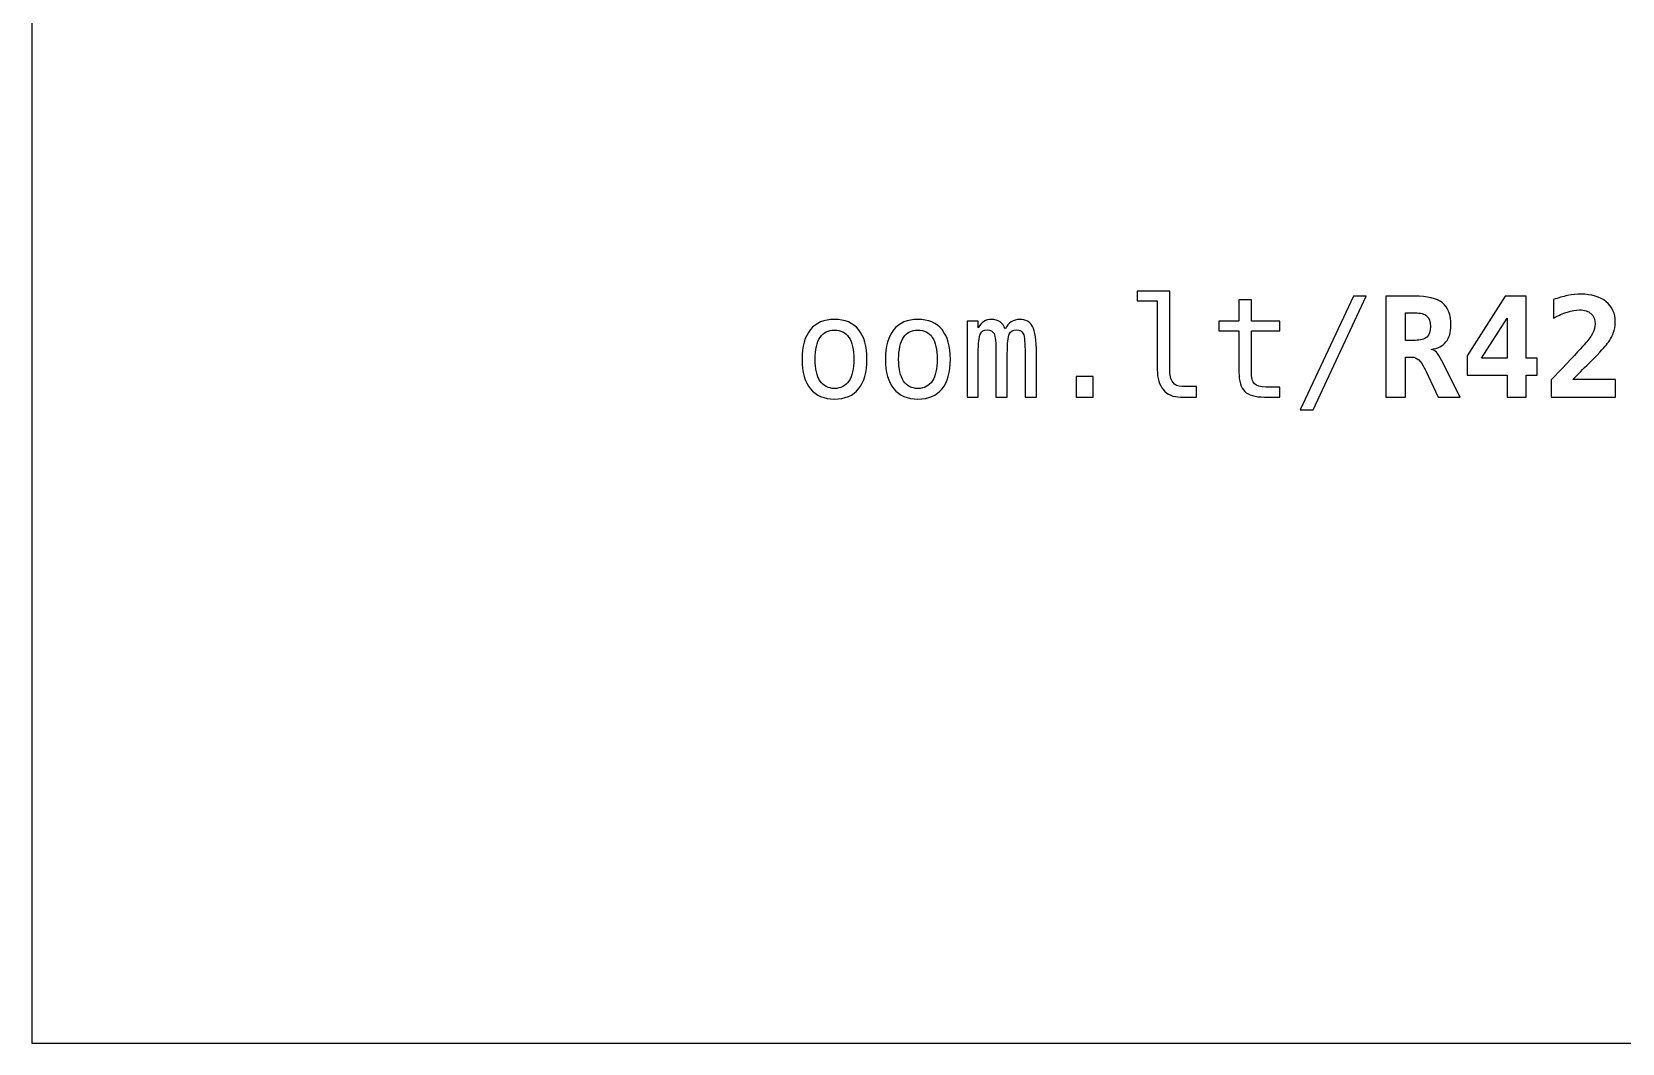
# Model space of a CAD drawing. Extents: x -115 to -95, y -158.5 to -138.5.
# Drawn here: x -115 to -103.52, y -158.5 to -151.2 of the extents above; entities that cross this region are included whole.
import ezdxf

# ---------------------------------------------------------------- set-up
doc = ezdxf.new("R2010")
doc.units = 0
doc.header["$MEASUREMENT"] = 0
doc.layers.add('LAYER_1', color=7, linetype='CONTINUOUS')

msp = doc.modelspace()

# ---------------------------------------------------------------- linework, layer by layer
at = {"layer": 'LAYER_1', "color": 7}
msp.add_lwpolyline([(-115, -158.5), (-95, -158.5), (-95, -138.5), (-115, -138.5), (-115, -158.5)], close=True, dxfattribs=at)
at = {"layer": 'LAYER_1'}
for points, knots in [([(-106.7864, -153.638), (-106.7864, -153.6784), (-106.779, -153.7087), (-106.7642, -153.7292), (-106.7642, -153.7292), (-106.7494, -153.7497), (-106.7275, -153.76), (-106.6985, -153.76), (-106.6985, -153.76), (-106.6985, -153.76), (-106.5935, -153.76), (-106.5935, -153.76), (-106.5935, -153.76), (-106.5935, -153.76), (-106.5935, -153.8362), (-106.5935, -153.8362), (-106.5935, -153.8362), (-106.5935, -153.8362), (-106.7072, -153.8362), (-106.7072, -153.8362), (-106.7072, -153.8362), (-106.761, -153.8362), (-106.8025, -153.8189), (-106.832, -153.7844), (-106.832, -153.7844), (-106.8615, -153.7499), (-106.8762, -153.701), (-106.8762, -153.638), (-106.8762, -153.638), (-106.8762, -153.638), (-106.8762, -153.1413), (-106.8762, -153.1413), (-106.8762, -153.1413), (-106.8762, -153.1413), (-107.0202, -153.1413), (-107.0202, -153.1413), (-107.0202, -153.1413), (-107.0202, -153.1413), (-107.0202, -153.071), (-107.0202, -153.071), (-107.0202, -153.071), (-107.0202, -153.071), (-106.7864, -153.071), (-106.7864, -153.071), (-106.7864, -153.071), (-106.7864, -153.071), (-106.7864, -153.638), (-106.7864, -153.638)], [0, 0, 0, 0, 0.0833333, 0.0833333, 0.0833333, 0.0833333, 0.1666667, 0.1666667, 0.1666667, 0.1666667, 0.25, 0.25, 0.25, 0.25, 0.3333333, 0.3333333, 0.3333333, 0.3333333, 0.4166667, 0.4166667, 0.4166667, 0.4166667, 0.5, 0.5, 0.5, 0.5, 0.5833333, 0.5833333, 0.5833333, 0.5833333, 0.6666667, 0.6666667, 0.6666667, 0.6666667, 0.75, 0.75, 0.75, 0.75, 0.8333333, 0.8333333, 0.8333333, 0.8333333, 0.9166667, 0.9166667, 0.9166667, 0.9166667, 1, 1, 1, 1]), ([(-106.1964, -153.134), (-106.1964, -153.134), (-106.1964, -153.2893), (-106.1964, -153.2893), (-106.1964, -153.2893), (-106.1964, -153.2893), (-105.9922, -153.2893), (-105.9922, -153.2893), (-105.9922, -153.2893), (-105.9922, -153.2893), (-105.9922, -153.3592), (-105.9922, -153.3592), (-105.9922, -153.3592), (-105.9922, -153.3592), (-106.1964, -153.3592), (-106.1964, -153.3592), (-106.1964, -153.3592), (-106.1964, -153.3592), (-106.1964, -153.656), (-106.1964, -153.656), (-106.1964, -153.656), (-106.1964, -153.6964), (-106.1888, -153.7245), (-106.1734, -153.7404), (-106.1734, -153.7404), (-106.1581, -153.7564), (-106.1314, -153.7644), (-106.0934, -153.7644), (-106.0934, -153.7644), (-106.0934, -153.7644), (-105.9922, -153.7644), (-105.9922, -153.7644), (-105.9922, -153.7644), (-105.9922, -153.7644), (-105.9922, -153.8362), (-105.9922, -153.8362), (-105.9922, -153.8362), (-105.9922, -153.8362), (-106.1021, -153.8362), (-106.1021, -153.8362), (-106.1021, -153.8362), (-106.1696, -153.8362), (-106.2171, -153.8227), (-106.2448, -153.7957), (-106.2448, -153.7957), (-106.2724, -153.7687), (-106.2863, -153.722), (-106.2863, -153.656), (-106.2863, -153.656), (-106.2863, -153.656), (-106.2863, -153.3592), (-106.2863, -153.3592), (-106.2863, -153.3592), (-106.2863, -153.3592), (-106.4323, -153.3592), (-106.4323, -153.3592), (-106.4323, -153.3592), (-106.4323, -153.3592), (-106.4323, -153.2893), (-106.4323, -153.2893), (-106.4323, -153.2893), (-106.4323, -153.2893), (-106.2863, -153.2893), (-106.2863, -153.2893), (-106.2863, -153.2893), (-106.2863, -153.2893), (-106.2863, -153.134), (-106.2863, -153.134), (-106.2863, -153.134), (-106.2863, -153.134), (-106.1964, -153.134), (-106.1964, -153.134)], [0, 0, 0, 0, 0.0555556, 0.0555556, 0.0555556, 0.0555556, 0.1111111, 0.1111111, 0.1111111, 0.1111111, 0.1666667, 0.1666667, 0.1666667, 0.1666667, 0.2222222, 0.2222222, 0.2222222, 0.2222222, 0.2777778, 0.2777778, 0.2777778, 0.2777778, 0.3333333, 0.3333333, 0.3333333, 0.3333333, 0.3888889, 0.3888889, 0.3888889, 0.3888889, 0.4444444, 0.4444444, 0.4444444, 0.4444444, 0.5, 0.5, 0.5, 0.5, 0.5555556, 0.5555556, 0.5555556, 0.5555556, 0.6111111, 0.6111111, 0.6111111, 0.6111111, 0.6666667, 0.6666667, 0.6666667, 0.6666667, 0.7222222, 0.7222222, 0.7222222, 0.7222222, 0.7777778, 0.7777778, 0.7777778, 0.7777778, 0.8333333, 0.8333333, 0.8333333, 0.8333333, 0.8888889, 0.8888889, 0.8888889, 0.8888889, 0.9444444, 0.9444444, 0.9444444, 0.9444444, 1, 1, 1, 1]), ([(-105.46, -153.1071), (-105.46, -153.1071), (-105.3671, -153.1071), (-105.3671, -153.1071), (-105.3671, -153.1071), (-105.3671, -153.1071), (-105.751, -153.929), (-105.751, -153.929), (-105.751, -153.929), (-105.751, -153.929), (-105.8444, -153.929), (-105.8444, -153.929), (-105.8444, -153.929), (-105.8444, -153.929), (-105.46, -153.1071), (-105.46, -153.1071)], [0, 0, 0, 0, 0.25, 0.25, 0.25, 0.25, 0.5, 0.5, 0.5, 0.5, 0.75, 0.75, 0.75, 0.75, 1, 1, 1, 1]), ([(-104.8981, -153.492), (-104.8837, -153.4948), (-104.8712, -153.5017), (-104.8607, -153.5123), (-104.8607, -153.5123), (-104.8501, -153.5228), (-104.8372, -153.5435), (-104.8219, -153.574), (-104.8219, -153.574), (-104.8219, -153.574), (-104.6899, -153.8362), (-104.6899, -153.8362), (-104.6899, -153.8362), (-104.6899, -153.8362), (-104.8482, -153.8362), (-104.8482, -153.8362), (-104.8482, -153.8362), (-104.8482, -153.8362), (-104.9361, -153.6522), (-104.9361, -153.6522), (-104.9361, -153.6522), (-104.9387, -153.647), (-104.9422, -153.6398), (-104.9464, -153.6307), (-104.9464, -153.6307), (-104.9721, -153.5757), (-105.0024, -153.5482), (-105.0372, -153.5482), (-105.0372, -153.5482), (-105.0372, -153.5482), (-105.0831, -153.5482), (-105.0831, -153.5482), (-105.0831, -153.5482), (-105.0831, -153.5482), (-105.0831, -153.8362), (-105.0831, -153.8362), (-105.0831, -153.8362), (-105.0831, -153.8362), (-105.2271, -153.8362), (-105.2271, -153.8362), (-105.2271, -153.8362), (-105.2271, -153.8362), (-105.2271, -153.1071), (-105.2271, -153.1071), (-105.2271, -153.1071), (-105.2271, -153.1071), (-105.0191, -153.1071), (-105.0191, -153.1071), (-105.0191, -153.1071), (-104.9254, -153.1071), (-104.8581, -153.1238), (-104.8172, -153.157), (-104.8172, -153.157), (-104.7764, -153.1901), (-104.7559, -153.2441), (-104.7559, -153.3191), (-104.7559, -153.3191), (-104.7559, -153.3692), (-104.768, -153.4092), (-104.7926, -153.4388), (-104.7926, -153.4388), (-104.8169, -153.4683), (-104.8521, -153.4862), (-104.8981, -153.492)], [0, 0, 0, 0, 0.0625, 0.0625, 0.0625, 0.0625, 0.125, 0.125, 0.125, 0.125, 0.1875, 0.1875, 0.1875, 0.1875, 0.25, 0.25, 0.25, 0.25, 0.3125, 0.3125, 0.3125, 0.3125, 0.375, 0.375, 0.375, 0.375, 0.4375, 0.4375, 0.4375, 0.4375, 0.5, 0.5, 0.5, 0.5, 0.5625, 0.5625, 0.5625, 0.5625, 0.625, 0.625, 0.625, 0.625, 0.6875, 0.6875, 0.6875, 0.6875, 0.75, 0.75, 0.75, 0.75, 0.8125, 0.8125, 0.8125, 0.8125, 0.875, 0.875, 0.875, 0.875, 0.9375, 0.9375, 0.9375, 0.9375, 1, 1, 1, 1]), ([(-104.3636, -153.1071), (-104.3636, -153.1071), (-104.2128, -153.1071), (-104.2128, -153.1071), (-104.2128, -153.1071), (-104.2128, -153.1071), (-104.2128, -153.5553), (-104.2128, -153.5553), (-104.2128, -153.5553), (-104.2128, -153.5553), (-104.1328, -153.5553), (-104.1328, -153.5553), (-104.1328, -153.5553), (-104.1328, -153.5553), (-104.1328, -153.6789), (-104.1328, -153.6789), (-104.1328, -153.6789), (-104.1328, -153.6789), (-104.2128, -153.6789), (-104.2128, -153.6789), (-104.2128, -153.6789), (-104.2128, -153.6789), (-104.2128, -153.8362), (-104.2128, -153.8362), (-104.2128, -153.8362), (-104.2128, -153.8362), (-104.351, -153.8362), (-104.351, -153.8362), (-104.351, -153.8362), (-104.351, -153.8362), (-104.351, -153.6789), (-104.351, -153.6789), (-104.351, -153.6789), (-104.351, -153.6789), (-104.6402, -153.6789), (-104.6402, -153.6789), (-104.6402, -153.6789), (-104.6402, -153.6789), (-104.6402, -153.5392), (-104.6402, -153.5392), (-104.6402, -153.5392), (-104.6402, -153.5392), (-104.3636, -153.1071), (-104.3636, -153.1071)], [0, 0, 0, 0, 0.0909091, 0.0909091, 0.0909091, 0.0909091, 0.1818182, 0.1818182, 0.1818182, 0.1818182, 0.2727273, 0.2727273, 0.2727273, 0.2727273, 0.3636364, 0.3636364, 0.3636364, 0.3636364, 0.4545455, 0.4545455, 0.4545455, 0.4545455, 0.5454545, 0.5454545, 0.5454545, 0.5454545, 0.6363636, 0.6363636, 0.6363636, 0.6363636, 0.7272727, 0.7272727, 0.7272727, 0.7272727, 0.8181818, 0.8181818, 0.8181818, 0.8181818, 0.9090909, 0.9090909, 0.9090909, 0.9090909, 1, 1, 1, 1]), ([(-103.876, -153.7092), (-103.876, -153.7092), (-103.5688, -153.7092), (-103.5688, -153.7092), (-103.5688, -153.7092), (-103.5688, -153.7092), (-103.5688, -153.8362), (-103.5688, -153.8362), (-103.5688, -153.8362), (-103.5688, -153.8362), (-104.0317, -153.8362), (-104.0317, -153.8362), (-104.0317, -153.8362), (-104.0317, -153.8362), (-104.0317, -153.713), (-104.0317, -153.713), (-104.0317, -153.713), (-104.0317, -153.713), (-103.9536, -153.6302), (-103.9536, -153.6302), (-103.9536, -153.6302), (-103.8609, -153.5315), (-103.8045, -153.4708), (-103.7847, -153.448), (-103.7847, -153.448), (-103.7604, -153.42), (-103.7427, -153.3952), (-103.732, -153.3735), (-103.732, -153.3735), (-103.7212, -153.3518), (-103.7159, -153.3305), (-103.7159, -153.3093), (-103.7159, -153.3093), (-103.7159, -153.2768), (-103.7257, -153.2516), (-103.7454, -153.234), (-103.7454, -153.234), (-103.765, -153.2161), (-103.793, -153.2073), (-103.829, -153.2073), (-103.829, -153.2073), (-103.8549, -153.2073), (-103.8837, -153.2125), (-103.9157, -153.2226), (-103.9157, -153.2226), (-103.9479, -153.233), (-103.9812, -153.2478), (-104.0161, -153.2673), (-104.0161, -153.2673), (-104.0161, -153.2673), (-104.0161, -153.133), (-104.0161, -153.133), (-104.0161, -153.133), (-103.9812, -153.1203), (-103.9472, -153.1106), (-103.9137, -153.104), (-103.9137, -153.104), (-103.8804, -153.0973), (-103.8484, -153.094), (-103.8179, -153.094), (-103.8179, -153.094), (-103.7407, -153.094), (-103.68, -153.112), (-103.636, -153.148), (-103.636, -153.148), (-103.5919, -153.1838), (-103.5698, -153.233), (-103.5698, -153.2951), (-103.5698, -153.2951), (-103.5698, -153.3238), (-103.5747, -153.3507), (-103.5842, -153.3757), (-103.5842, -153.3757), (-103.5939, -153.4008), (-103.6104, -153.4287), (-103.6339, -153.4592), (-103.6339, -153.4592), (-103.651, -153.4813), (-103.6984, -153.5312), (-103.7759, -153.6087), (-103.7759, -153.6087), (-103.8179, -153.6505), (-103.8512, -153.6842), (-103.876, -153.7092)], [0, 0, 0, 0, 0.047619, 0.047619, 0.047619, 0.047619, 0.0952381, 0.0952381, 0.0952381, 0.0952381, 0.1428571, 0.1428571, 0.1428571, 0.1428571, 0.1904762, 0.1904762, 0.1904762, 0.1904762, 0.2380952, 0.2380952, 0.2380952, 0.2380952, 0.2857143, 0.2857143, 0.2857143, 0.2857143, 0.3333333, 0.3333333, 0.3333333, 0.3333333, 0.3809524, 0.3809524, 0.3809524, 0.3809524, 0.4285714, 0.4285714, 0.4285714, 0.4285714, 0.4761905, 0.4761905, 0.4761905, 0.4761905, 0.5238095, 0.5238095, 0.5238095, 0.5238095, 0.5714286, 0.5714286, 0.5714286, 0.5714286, 0.6190476, 0.6190476, 0.6190476, 0.6190476, 0.6666667, 0.6666667, 0.6666667, 0.6666667, 0.7142857, 0.7142857, 0.7142857, 0.7142857, 0.7619048, 0.7619048, 0.7619048, 0.7619048, 0.8095238, 0.8095238, 0.8095238, 0.8095238, 0.8571429, 0.8571429, 0.8571429, 0.8571429, 0.9047619, 0.9047619, 0.9047619, 0.9047619, 0.952381, 0.952381, 0.952381, 0.952381, 1, 1, 1, 1]), ([(-105.0831, -153.2283), (-105.0831, -153.2283), (-105.0831, -153.427), (-105.0831, -153.427), (-105.0831, -153.427), (-105.0831, -153.427), (-105.0152, -153.427), (-105.0152, -153.427), (-105.0152, -153.427), (-104.9759, -153.427), (-104.9476, -153.4193), (-104.9306, -153.4038), (-104.9306, -153.4038), (-104.9134, -153.3883), (-104.9049, -153.3628), (-104.9049, -153.3275), (-104.9049, -153.3275), (-104.9049, -153.292), (-104.9134, -153.2665), (-104.9302, -153.2513), (-104.9302, -153.2513), (-104.9472, -153.236), (-104.9756, -153.2283), (-105.0152, -153.2283), (-105.0152, -153.2283), (-105.0152, -153.2283), (-105.0831, -153.2283), (-105.0831, -153.2283)], [0, 0, 0, 0, 0.1428571, 0.1428571, 0.1428571, 0.1428571, 0.2857143, 0.2857143, 0.2857143, 0.2857143, 0.4285714, 0.4285714, 0.4285714, 0.4285714, 0.5714286, 0.5714286, 0.5714286, 0.5714286, 0.7142857, 0.7142857, 0.7142857, 0.7142857, 0.8571429, 0.8571429, 0.8571429, 0.8571429, 1, 1, 1, 1]), ([(-109.2059, -153.2761), (-109.1301, -153.2761), (-109.0721, -153.3006), (-109.0319, -153.3498), (-109.0319, -153.3498), (-108.9917, -153.399), (-108.9716, -153.4702), (-108.9716, -153.5632), (-108.9716, -153.5632), (-108.9716, -153.6567), (-108.9916, -153.7279), (-109.0316, -153.7769), (-109.0316, -153.7769), (-109.0718, -153.8259), (-109.1298, -153.8504), (-109.2059, -153.8504), (-109.2059, -153.8504), (-109.2819, -153.8504), (-109.3398, -153.8259), (-109.38, -153.7769), (-109.38, -153.7769), (-109.42, -153.7279), (-109.44, -153.6567), (-109.44, -153.5632), (-109.44, -153.5632), (-109.44, -153.4702), (-109.42, -153.399), (-109.38, -153.3498), (-109.38, -153.3498), (-109.3398, -153.3006), (-109.2819, -153.2761), (-109.2059, -153.2761)], [0, 0, 0, 0, 0.125, 0.125, 0.125, 0.125, 0.25, 0.25, 0.25, 0.25, 0.375, 0.375, 0.375, 0.375, 0.5, 0.5, 0.5, 0.5, 0.625, 0.625, 0.625, 0.625, 0.75, 0.75, 0.75, 0.75, 0.875, 0.875, 0.875, 0.875, 1, 1, 1, 1]), ([(-109.2059, -153.3523), (-109.2516, -153.3523), (-109.2861, -153.37), (-109.3096, -153.4055), (-109.3096, -153.4055), (-109.3331, -153.441), (-109.3448, -153.4937), (-109.3448, -153.5632), (-109.3448, -153.5632), (-109.3448, -153.6325), (-109.3331, -153.685), (-109.3096, -153.7207), (-109.3096, -153.7207), (-109.2861, -153.7564), (-109.2516, -153.7742), (-109.2059, -153.7742), (-109.2059, -153.7742), (-109.1601, -153.7742), (-109.1254, -153.7564), (-109.1019, -153.7207), (-109.1019, -153.7207), (-109.0784, -153.685), (-109.0668, -153.6325), (-109.0668, -153.5632), (-109.0668, -153.5632), (-109.0668, -153.4937), (-109.0784, -153.441), (-109.1019, -153.4055), (-109.1019, -153.4055), (-109.1254, -153.37), (-109.1601, -153.3523), (-109.2059, -153.3523)], [0, 0, 0, 0, 0.125, 0.125, 0.125, 0.125, 0.25, 0.25, 0.25, 0.25, 0.375, 0.375, 0.375, 0.375, 0.5, 0.5, 0.5, 0.5, 0.625, 0.625, 0.625, 0.625, 0.75, 0.75, 0.75, 0.75, 0.875, 0.875, 0.875, 0.875, 1, 1, 1, 1]), ([(-108.6038, -153.2761), (-108.528, -153.2761), (-108.47, -153.3006), (-108.4298, -153.3498), (-108.4298, -153.3498), (-108.3896, -153.399), (-108.3695, -153.4702), (-108.3695, -153.5632), (-108.3695, -153.5632), (-108.3695, -153.6567), (-108.3895, -153.7279), (-108.4295, -153.7769), (-108.4295, -153.7769), (-108.4697, -153.8259), (-108.5277, -153.8504), (-108.6038, -153.8504), (-108.6038, -153.8504), (-108.6798, -153.8504), (-108.7377, -153.8259), (-108.7779, -153.7769), (-108.7779, -153.7769), (-108.8179, -153.7279), (-108.8379, -153.6567), (-108.8379, -153.5632), (-108.8379, -153.5632), (-108.8379, -153.4702), (-108.8179, -153.399), (-108.7779, -153.3498), (-108.7779, -153.3498), (-108.7377, -153.3006), (-108.6798, -153.2761), (-108.6038, -153.2761)], [0, 0, 0, 0, 0.125, 0.125, 0.125, 0.125, 0.25, 0.25, 0.25, 0.25, 0.375, 0.375, 0.375, 0.375, 0.5, 0.5, 0.5, 0.5, 0.625, 0.625, 0.625, 0.625, 0.75, 0.75, 0.75, 0.75, 0.875, 0.875, 0.875, 0.875, 1, 1, 1, 1]), ([(-108.6038, -153.3523), (-108.6495, -153.3523), (-108.684, -153.37), (-108.7075, -153.4055), (-108.7075, -153.4055), (-108.731, -153.441), (-108.7427, -153.4937), (-108.7427, -153.5632), (-108.7427, -153.5632), (-108.7427, -153.6325), (-108.731, -153.685), (-108.7075, -153.7207), (-108.7075, -153.7207), (-108.684, -153.7564), (-108.6495, -153.7742), (-108.6038, -153.7742), (-108.6038, -153.7742), (-108.558, -153.7742), (-108.5233, -153.7564), (-108.4998, -153.7207), (-108.4998, -153.7207), (-108.4763, -153.685), (-108.4647, -153.6325), (-108.4647, -153.5632), (-108.4647, -153.5632), (-108.4647, -153.4937), (-108.4763, -153.441), (-108.4998, -153.4055), (-108.4998, -153.4055), (-108.5233, -153.37), (-108.558, -153.3523), (-108.6038, -153.3523)], [0, 0, 0, 0, 0.125, 0.125, 0.125, 0.125, 0.25, 0.25, 0.25, 0.25, 0.375, 0.375, 0.375, 0.375, 0.5, 0.5, 0.5, 0.5, 0.625, 0.625, 0.625, 0.625, 0.75, 0.75, 0.75, 0.75, 0.875, 0.875, 0.875, 0.875, 1, 1, 1, 1]), ([(-107.9726, -153.345), (-107.9616, -153.3215), (-107.9474, -153.3041), (-107.9302, -153.293), (-107.9302, -153.293), (-107.9132, -153.2818), (-107.8926, -153.2761), (-107.8686, -153.2761), (-107.8686, -153.2761), (-107.8246, -153.2761), (-107.7935, -153.2931), (-107.7755, -153.3271), (-107.7755, -153.3271), (-107.7574, -153.3612), (-107.7484, -153.4252), (-107.7484, -153.5193), (-107.7484, -153.5193), (-107.7484, -153.5193), (-107.7484, -153.8362), (-107.7484, -153.8362), (-107.7484, -153.8362), (-107.7484, -153.8362), (-107.8304, -153.8362), (-107.8304, -153.8362), (-107.8304, -153.8362), (-107.8304, -153.8362), (-107.8304, -153.5232), (-107.8304, -153.5232), (-107.8304, -153.5232), (-107.8304, -153.446), (-107.8347, -153.3982), (-107.8434, -153.3793), (-107.8434, -153.3793), (-107.8519, -153.3607), (-107.8677, -153.3513), (-107.8906, -153.3513), (-107.8906, -153.3513), (-107.9166, -153.3513), (-107.9344, -153.3613), (-107.9441, -153.3813), (-107.9441, -153.3813), (-107.9536, -153.4013), (-107.9584, -153.4487), (-107.9584, -153.5232), (-107.9584, -153.5232), (-107.9584, -153.5232), (-107.9584, -153.8362), (-107.9584, -153.8362), (-107.9584, -153.8362), (-107.9584, -153.8362), (-108.0404, -153.8362), (-108.0404, -153.8362), (-108.0404, -153.8362), (-108.0404, -153.8362), (-108.0404, -153.5232), (-108.0404, -153.5232), (-108.0404, -153.5232), (-108.0404, -153.445), (-108.0451, -153.3968), (-108.0544, -153.3787), (-108.0544, -153.3787), (-108.0636, -153.3605), (-108.0802, -153.3513), (-108.1044, -153.3513), (-108.1044, -153.3513), (-108.1282, -153.3513), (-108.1448, -153.3613), (-108.1539, -153.3813), (-108.1539, -153.3813), (-108.1633, -153.4013), (-108.1679, -153.4487), (-108.1679, -153.5232), (-108.1679, -153.5232), (-108.1679, -153.5232), (-108.1679, -153.8362), (-108.1679, -153.8362), (-108.1679, -153.8362), (-108.1679, -153.8362), (-108.2494, -153.8362), (-108.2494, -153.8362), (-108.2494, -153.8362), (-108.2494, -153.8362), (-108.2494, -153.2893), (-108.2494, -153.2893), (-108.2494, -153.2893), (-108.2494, -153.2893), (-108.1679, -153.2893), (-108.1679, -153.2893), (-108.1679, -153.2893), (-108.1679, -153.2893), (-108.1679, -153.3361), (-108.1679, -153.3361), (-108.1679, -153.3361), (-108.1573, -153.3166), (-108.1438, -153.3018), (-108.1276, -153.2915), (-108.1276, -153.2915), (-108.1116, -153.2813), (-108.0932, -153.2761), (-108.0727, -153.2761), (-108.0727, -153.2761), (-108.0479, -153.2761), (-108.0274, -153.2818), (-108.0109, -153.2931), (-108.0109, -153.2931), (-107.9944, -153.3046), (-107.9817, -153.3218), (-107.9726, -153.345)], [0, 0, 0, 0, 0.037037, 0.037037, 0.037037, 0.037037, 0.0740741, 0.0740741, 0.0740741, 0.0740741, 0.1111111, 0.1111111, 0.1111111, 0.1111111, 0.1481481, 0.1481481, 0.1481481, 0.1481481, 0.1851852, 0.1851852, 0.1851852, 0.1851852, 0.2222222, 0.2222222, 0.2222222, 0.2222222, 0.2592593, 0.2592593, 0.2592593, 0.2592593, 0.2962963, 0.2962963, 0.2962963, 0.2962963, 0.3333333, 0.3333333, 0.3333333, 0.3333333, 0.3703704, 0.3703704, 0.3703704, 0.3703704, 0.4074074, 0.4074074, 0.4074074, 0.4074074, 0.4444444, 0.4444444, 0.4444444, 0.4444444, 0.4814815, 0.4814815, 0.4814815, 0.4814815, 0.5185185, 0.5185185, 0.5185185, 0.5185185, 0.5555556, 0.5555556, 0.5555556, 0.5555556, 0.5925926, 0.5925926, 0.5925926, 0.5925926, 0.6296296, 0.6296296, 0.6296296, 0.6296296, 0.6666667, 0.6666667, 0.6666667, 0.6666667, 0.7037037, 0.7037037, 0.7037037, 0.7037037, 0.7407407, 0.7407407, 0.7407407, 0.7407407, 0.7777778, 0.7777778, 0.7777778, 0.7777778, 0.8148148, 0.8148148, 0.8148148, 0.8148148, 0.8518519, 0.8518519, 0.8518519, 0.8518519, 0.8888889, 0.8888889, 0.8888889, 0.8888889, 0.9259259, 0.9259259, 0.9259259, 0.9259259, 0.962963, 0.962963, 0.962963, 0.962963, 1, 1, 1, 1]), ([(-104.351, -153.2673), (-104.351, -153.2673), (-104.5352, -153.5553), (-104.5352, -153.5553), (-104.5352, -153.5553), (-104.5352, -153.5553), (-104.351, -153.5553), (-104.351, -153.5553), (-104.351, -153.5553), (-104.351, -153.5553), (-104.351, -153.2673), (-104.351, -153.2673)], [0, 0, 0, 0, 0.3333333, 0.3333333, 0.3333333, 0.3333333, 0.6666667, 0.6666667, 0.6666667, 0.6666667, 1, 1, 1, 1]), ([(-107.4616, -153.6872), (-107.4616, -153.6872), (-107.3386, -153.6872), (-107.3386, -153.6872), (-107.3386, -153.6872), (-107.3386, -153.6872), (-107.3386, -153.8362), (-107.3386, -153.8362), (-107.3386, -153.8362), (-107.3386, -153.8362), (-107.4616, -153.8362), (-107.4616, -153.8362), (-107.4616, -153.8362), (-107.4616, -153.8362), (-107.4616, -153.6872), (-107.4616, -153.6872)], [0, 0, 0, 0, 0.25, 0.25, 0.25, 0.25, 0.5, 0.5, 0.5, 0.5, 0.75, 0.75, 0.75, 0.75, 1, 1, 1, 1])]:
    msp.add_open_spline(points, degree=3, knots=knots, dxfattribs=at)

doc.saveas('drawing.dxf')
